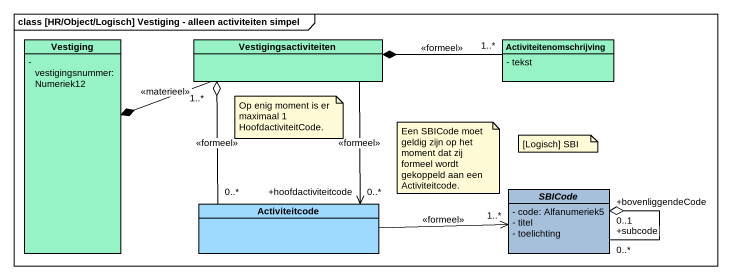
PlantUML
@startuml
mainframe class [HR/Object/Logisch] Vestiging - alleen activiteiten simpel
hide circle
hide empty members
skinparam classAttributeIconSize 0
class Vestiging #97F3C5 {
  - vestigingsnummer: Numeriek12
}
class Vestigingsactiviteiten #97F3C5
class Activiteitenomschrijving #97F3C5 {
  - tekst
}
class Activiteitcode #9EDAFD
abstract class SBICode #A6BFDB {
  - code: Alfanumeriek5
  - titel
  - toelichting
}
Vestigingsactiviteiten "1..*" -left-* Vestiging : <<materieel>>
Vestigingsactiviteiten --> "+hoofdactiviteitcode\n0..*" Activiteitcode : <<formeel>>
Activiteitenomschrijving "1..*" -left-* Vestigingsactiviteiten : <<formeel>>
Activiteitcode "0..*" -up-o Vestigingsactiviteiten : <<formeel>>
Activiteitcode -right-> "1..*" SBICode : <<formeel>>
SBICode "+subcode\n0..*" --o "+bovenliggendeCode\n0..1" SBICode
note as N1
  Op enig moment is er maximaal 1 HoofdactiviteitCode.
end note
note as N2
  Een SBICode moet geldig zijn op het moment dat zij formeel wordt gekoppeld aan een Activiteitcode.
end note
note as N3
  [Logisch] SBI
end note
@enduml
